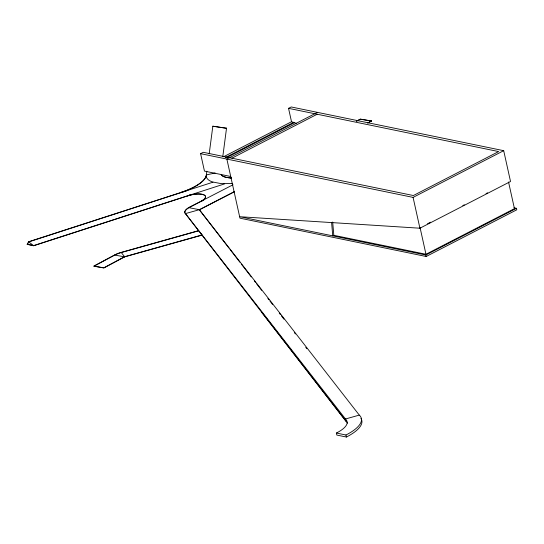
<?xml version="1.0" encoding="UTF-8"?>
<svg xmlns="http://www.w3.org/2000/svg" width="544" height="544" viewBox="0 0 544 544"><rect width="100%" height="100%" fill="white"/><g stroke="black" fill="none" stroke-linecap="round" stroke-linejoin="round"><path stroke-width="0.82" d="M206.339 176.752L206.38 174.74A40.018 13.75 -12.5 0 1 180.54 192.556L180.567 192.692A40.018 13.75 -12.5 0 0 193.086 187.605M193.807 187.231A40.018 13.75 -12.5 0 0 206.407 174.876L215.132 173.006M206.836 171.217L206.394 174.549M209.195 153.85L212.833 126.215L226.562 128.268L212.833 126.215M222.816 156.427L226.535 128.139M191.57 194.582L33.646 245.745L27.227 244.351L28.75 241.733L212.942 182.199M27.227 244.351L28.778 241.869L187.673 190.386M93.976 266.03L114.723 254.932A14.62 5.025 -12.5 0 1 121.23 252.396L198.635 230.663L202.014 235.13L124.617 256.863L103.87 267.968L94.01 266.166L103.843 267.832L124.583 256.734L201.987 234.994M94.01 266.166L114.757 255.061A14.62 5.025 -12.5 0 1 117.232 253.905M230.724 176.501L204.462 171.102L200.6 153.673L203.266 152.3L413.365 195.527L498.644 151.565L288.544 108.338L291.516 121.74L296.521 123.406M288.544 108.338L291.21 106.964L503.696 150.681L510.53 181.506L419.92 228.215L239.639 216.709L425.864 255.02L516.474 208.311L516.8 209.787L426.19 256.496L239.965 218.178L226.862 159.079L317.472 112.37M223.598 156.754L291.516 121.74M225.23 157.638L293.903 122.23M226.889 157.529L294.052 122.903M231.914 158.195L317.193 114.233M233.009 184.763L188.843 207.536A16.055 5.515 -12.5 0 0 185.436 213.602L198.662 230.799L121.264 252.532A14.62 5.025 -12.5 0 0 117.776 253.688M356.51 121.094L360.291 119.15L371.504 120.945L367.758 123.026M185.463 213.738A16.055 5.515 -12.5 0 1 188.877 207.665L203.946 199.9M356.544 121.23L359.564 119.673M360.896 418.438A46.546 15.994 -12.5 0 1 346.392 437.036L336.838 435.071L336.389 433.044L338.688 431.807A31.919 10.968 -12.5 0 0 346.453 420.226L185.436 213.602L199.349 209.698L234.532 191.556M367.73 122.89L371.504 120.945M228.963 248.071L199.376 209.828L234.559 191.692M508.538 181.995L514.454 208.665L425.972 254.272L333.819 235.314L332.751 235.865L331.609 222.578M200.6 153.673L413.086 197.397L503.696 150.681M427.564 223.747L430.562 222.197M462.801 205.578L464.304 204.802M486.044 193.596L487.546 192.821M188.877 207.665L199.349 209.698L359.298 415.106L345.386 419.016L345.834 421.042L346.902 422.253A31.919 10.968 -12.5 0 1 347.405 423.225M232.336 183.573L221.048 183.614L212.378 181.927A38.991 13.403 -12.5 0 1 206.312 176.623M360.291 119.15L371.532 121.081M124.617 256.863L114.757 255.061M513.978 207.794L516.474 208.311M336.389 433.044L345.943 435.01L346.392 437.036M27.2 244.215L33.619 245.616L224.604 183.879M229.996 249.41L239.856 262.16M241.414 264.173L251.28 276.916M254.388 280.942L255.428 282.288M256.469 283.628L261.657 290.333M267.886 298.384L268.92 299.73M269.96 301.07L272.558 304.422M279.303 313.147L280.344 314.486M281.377 315.826L283.975 319.185M294.352 332.602L295.392 333.941M305.769 347.358L306.809 348.704M345.8 420.906L261.984 312.65M200.58 233.274L345.834 421.042M124.583 256.734L121.264 252.532M420.063 227.61L425.972 254.272M413.086 197.397L419.92 228.215M425.864 255.02L426.19 256.496M33.646 245.745L28.778 241.869M332.676 222.027L333.819 235.314M231.465 177.929A24.324 8.357 -12.5 0 1 229.833 177.834L226.882 177.432A24.324 8.357 -12.5 0 1 221.258 174.767M231.499 178.065A24.324 8.357 -12.5 0 1 228.33 177.8M226.909 177.568A24.324 8.357 -12.5 0 1 221.286 174.903M359.298 415.106A46.546 15.994 -12.5 0 1 345.943 435.01M201.695 201.022L201.674 200.92A13.743 4.726 -12.5 0 0 203.408 194.596A13.743 4.726 -12.5 0 0 187.51 195.752L187.537 195.888A13.743 4.726 -12.5 0 1 203.442 194.732A13.743 4.726 -12.5 0 1 201.702 201.056"/></g></svg>
